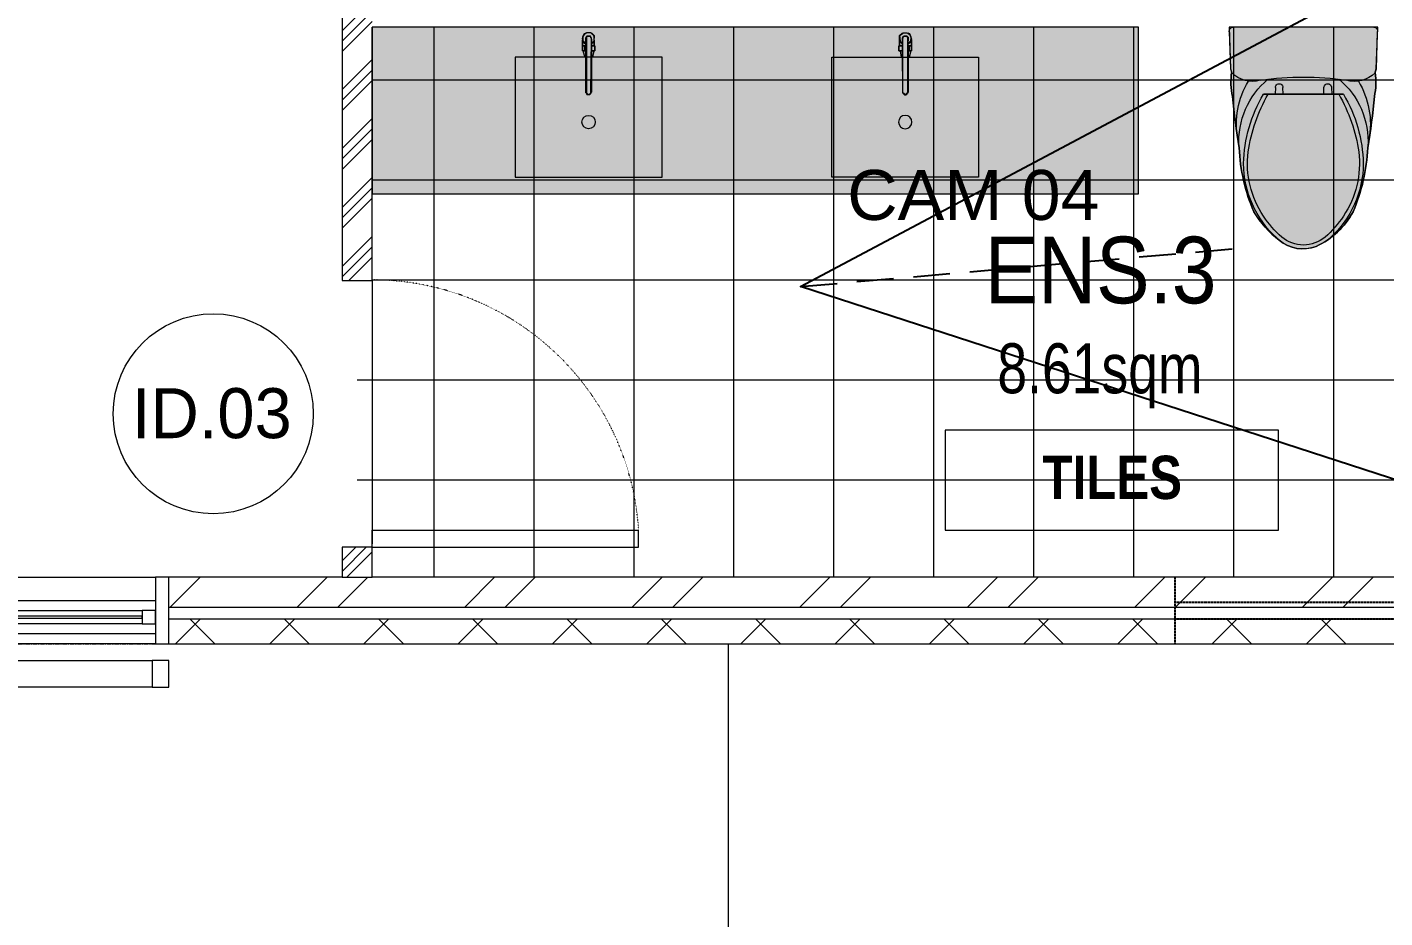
# Model space of a CAD drawing. Header units: millimetres. Extents: x -1971 to 39113, y -25802 to 13528.
# Drawn here: x 23679 to 27753, y -6114 to -3442 of the extents above; entities that cross this region are included whole.
import ezdxf

# ---------------------------------------------------------------- set-up
doc = ezdxf.new("R2010")
doc.units = ezdxf.units.MM
for name, pattern in [('Dash - Tight', [4.5, 3, -1.5]), ('Dot - Tight', [1, 0, -1]), ('Grid Line', [22.225, 12.7, -3.175, 3.175, -3.175]), ('ID_DASH', [170, 110, -60]), ('T-swing', [1.2, 0, -0.6, 0, -0.6])]:
    doc.linetypes.add(name, pattern=pattern)
for name, color, linetype, lineweight in [('A-ANNO-NOTE', 131, 'Continuous', 9), ('A-AREA-IDEN', 2, 'Continuous', 25), ('A-AREA-PATT', 32, 'Continuous', 9), ('A-DETL', 90, 'Continuous', 9), ('A-DETL-GENF', 92, 'Continuous', 9), ('A-DETL-HDLN', 90, 'Dot - Tight', 9), ('A-DETL-THIN', 151, 'Continuous', 9), ('A-DOOR', 31, 'Continuous', 9), ('A-DOOR-IDEN', 31, 'Continuous', 9), ('A-GLAZ', 151, 'Continuous', 9), ('A-GLAZ-CWMG', 51, 'Continuous', 9), ('A-WALL', 113, 'Continuous', 18), ('A-WALL-PATT', 111, 'Continuous', 18), ('C-BLDG-PADS', 91, 'Continuous', 9), ('G Furniture_dwg', 8, 'Continuous', 9), ('S-GRID', 1, 'Continuous', 9), ('图层 01', 18, 'Continuous', 9)]:
    doc.layers.add(name, color=color, linetype=linetype, lineweight=lineweight)
doc.layers.add('ID_CAMERA_VIEWS', color=7, linetype='Continuous', lineweight=25, true_color=0xb86b1b)
doc.styles.add('Avenir Heavy', font='', dxfattribs={"width": 0.9, "height": 200})
doc.styles.add('Avenir Light', font='', dxfattribs={"height": 150})
doc.styles.add('Avenir Medium', font='', dxfattribs={"width": 0.8, "height": 150})
doc.styles.add('Avenir_B_2', font='', dxfattribs={"width": 0.85, "height": 130})
doc.styles.add('ID_SANS', font='Arial.ttf')
doc.styles.get('Avenir Heavy').set_extended_font_data('Avenir Heavy')
doc.styles.get('Avenir Light').set_extended_font_data('Avenir Light')
doc.styles.get('Avenir Medium').set_extended_font_data('Avenir Medium')
doc.styles.get('Avenir_B_2').set_extended_font_data('Avenir', bold=True)

# ---------------------------------------------------------------- blocks, each defined once
blk = doc.blocks.new('M_Single-Flush - 800 x 2400mm In-1526123-Ground Floor')
at = {"layer": 'A-DOOR'}
for p, q in [((349, 45), (349, 845.1)), ((400, 845.1), (349, 845.1)), ((400, 45), (400, 845.1)), ((400, 45), (349, 45))]:
    blk.add_line(p, q, dxfattribs=at)
at = {"layer": 'A-DOOR', "linetype": 'T-swing'}
blk.add_arc((400, 45), 801.7, 93.6474, 180, dxfattribs=at)
blk = doc.blocks.new('HRZT - WINDOW -   2 Pane - Casement 1 Opening _ 1 Fixed Multipane2 - 2000x3000 2-2161591-Ground Floor')
at = {"layer": 'A-GLAZ'}
for p, q in [((-1917.2, 100), (-1957.2, 100)), ((-1957.2, 100), (-1957.2, -100)), ((-1917.2, -100), (-1917.2, 100)), ((-1917.2, 100), (1002.8, 100)), ((1042.8, 100), (1002.8, 100)), ((1002.8, 100), (1002.8, -100)), ((1042.8, -100), (1042.8, 100)), ((-1917.2, 70), (-1117.2, 70)), ((-1077.2, 70), (-1117.2, 70)), ((-1117.2, 70), (-1117.2, -30)), ((-1077.2, -30), (-1077.2, 70)), ((-527.2, 70), (1002.8, 70)), ((-1877.2, 40), (-1917.2, 40)), ((-1917.2, 40), (-1917.2, 0)), ((-1917.2, 0), (-1877.2, 0)), ((-1877.2, 0), (-1877.2, 40)), ((-1877.2, 40), (-1157.2, 40)), ((-1157.2, 23), (-1877.2, 23)), ((-1877.2, 23), (-1877.2, 17)), ((-1877.2, 17), (-1157.2, 17)), ((-1157.2, 0), (-1877.2, 0)), ((-1117.2, 40), (-1157.2, 40)), ((-1157.2, 40), (-1157.2, 0)), ((-1157.2, 17), (-1157.2, 23)), ((-1157.2, 0), (-1117.2, 0)), ((-1117.2, 0), (-1117.2, 40)), ((1002.8, 23), (-1077.2, 23)), ((-1077.2, 23), (-1077.2, 17)), ((-1077.2, 17), (1002.8, 17)), ((1002.8, 17), (1002.8, 23)), ((-1117.2, -30), (-1917.2, -30)), ((-1117.2, -30), (-1077.2, -30)), ((-527.2, -30), (1002.8, -30)), ((-1957.2, -100), (-1917.2, -100)), ((1002.8, -100), (-1917.2, -100)), ((1002.8, -100), (1042.8, -100))]:
    blk.add_line(p, q, dxfattribs=at)
blk = doc.blocks.new('Rectangular Mullion - Frame 50 x 150mm-1484276-Ground Floor')
at = {"layer": 'A-GLAZ-CWMG'}
for p, q in [((-50, 40), (0, 40)), ((-50, -40), (-50, 40)), ((0, 40), (0, -40)), ((0, -40), (-50, -40))]:
    blk.add_line(p, q, dxfattribs=at)
blk = doc.blocks.new('Rectangular Mullion - Louvre 20_80mm-1484826-Ground Floor')
at = {"layer": 'A-GLAZ-CWMG'}
for p, q in [((21154, -5341.6), (22579, -5341.6)), ((22579, -5421.6), (21154, -5421.6))]:
    blk.add_line(p, q, dxfattribs=at)
blk = doc.blocks.new('G Furniture_dwg_G Furniture_dwg_G Furniture_dwg_A$C392C6697-1786720-Ground Floor-2220980-Ground Floor-2332970-Ground Floor')
at = {"layer": '图层 01', "color": 8}
for p, q in [((-510.7, -131), (-507.3, -112.3)), ((-478.5, -131), (-483.6, -112.3))]:
    blk.add_line(p, q, dxfattribs=at)
at = {"layer": '图层 01', "color": 8, "flags": 128}
for points in [[(-715.8, 248.2), (-715.8, -112.3), (-275.1, -112.3), (-275.1, 248.2)], [(-503.9, -185.3), (-512.4, -176.8), (-510.7, -159.8), (-503.9, -153), (-503.9, -170), (-502.3, -170), (-502.3, -173.4), (-500.6, -175.1), (-490.4, -175.1), (-488.7, -171.7), (-488.7, -153), (-485.3, -154.7), (-481.9, -154.7), (-481.9, -158.1), (-480.2, -159.8), (-478.5, -159.8), (-478.5, -164.9), (-476.8, -166.6), (-478.5, -173.4), (-480.2, -178.5), (-481.9, -181.9), (-485.3, -183.6), (-487, -185.3), (-485.3, -183.6), (-481.9, -181.9), (-480.2, -178.5), (-478.5, -173.4), (-476.8, -148), (-476.8, -131), (-487, -131), (-487, -7.2), (-488.7, -7.2), (-488.7, -3.8), (-490.4, -3.8), (-490.4, -0.4), (-495.5, -0.4), (-497.2, 1.3), (-497.2, -0.4), (-500.6, -2.1), (-502.3, -7.2), (-503.9, -131), (-514.1, -131), (-514.1, -146.3), (-512.4, -146.3), (-512.4, -176.8)], [(-503.9, -146.3), (-503.9, -131), (-514.1, -131), (-514.1, -146.3)]]:
    blk.add_lwpolyline(points, close=True, dxfattribs=at)
for points in [[(-487, -7.2), (-487, -12.3), (-487, -24.2), (-487, -42.8), (-487, -64.9), (-487, -90.3), (-487, -114), (-487, -136.1), (-487, -153), (-487, -163.2), (-487, -166.6), (-487, -170), (-488.7, -171.7), (-490.4, -173.4), (-490.4, -175.1), (-493.8, -175.1), (-495.5, -175.1), (-497.2, -175.1), (-498.9, -175.1), (-500.6, -173.4), (-502.3, -171.7), (-502.3, -170), (-503.9, -166.6), (-503.9, -161.5), (-503.9, -149.7), (-503.9, -131), (-503.9, -109), (-503.9, -85.2), (-503.9, -61.5), (-503.9, -39.4), (-503.9, -22.5), (-503.9, -10.6), (-503.9, -7.2), (-502.2, -5.5), (-502.2, -3.8), (-500.6, -2.1), (-498.9, -0.4), (-497.2, 1.3), (-495.5, 1.3), (-493.8, 1.3), (-490.4, -0.4), (-490.4, -2.1), (-488.7, -3.8), (-487, -5.5), (-487, -7.2)], [(-490.4, -175.1), (-488.7, -173.4), (-487, -171.7), (-487, -161.5), (-488.7, -161.5), (-488.7, -3.8), (-490.4, -3.8), (-495.5, 1.3), (-495.5, -0.4), (-498.9, -2.1), (-502.3, -5.5), (-503.9, -170), (-502.3, -170), (-502.3, -173.4), (-500.6, -175.1)], [(-512.4, -163.2), (-512.4, -146.3), (-510.7, -146.3), (-507.3, -146.3), (-503.9, -146.3), (-505.6, -146.3), (-509, -146.3), (-512.4, -146.3), (-514.1, -146.3), (-514.1, -131)], [(-510.7, -159.8), (-512.4, -159.8), (-512.4, -161.5), (-512.4, -159.8), (-510.7, -159.8), (-505.6, -154.7), (-503.9, -151.4), (-503.9, -146.3), (-512.4, -146.3), (-512.4, -159.8)], [(-503.9, -151.4), (-507.3, -154.7), (-510.7, -158.1), (-512.4, -163.2), (-512.4, -166.6), (-512.4, -171.7), (-510.7, -176.8), (-507.3, -180.2), (-503.9, -183.6), (-500.6, -185.3), (-495.5, -185.3), (-490.4, -185.3), (-487, -183.6), (-481.9, -180.2), (-480.2, -176.8), (-478.5, -171.7), (-476.8, -166.6), (-478.5, -163.2), (-480.2, -158.1), (-481.9, -154.7), (-487, -151.4)], [(-483.6, -131), (-487, -131), (-483.6, -131), (-483.6, -146.3), (-487, -146.3), (-483.6, -146.3), (-480.2, -146.3), (-476.8, -146.3), (-476.8, -163.2), (-476.8, -146.3), (-487, -146.3), (-487, -153), (-483.6, -156.4), (-480.2, -156.4), (-480.2, -159.8), (-478.5, -159.8), (-478.5, -163.2), (-476.8, -163.2)], [(-478.5, -146.3), (-480.2, -146.3), (-481.9, -146.3), (-487, -146.3), (-487, -131)], [(-476.8, -146.3), (-483.6, -146.3), (-483.6, -131), (-476.8, -131), (-476.8, -146.3), (-476.8, -131)], [(-480.2, -156.4), (-481.9, -156.4), (-480.2, -156.4)]]:
    blk.add_lwpolyline(points, dxfattribs=at)
at = {"layer": '图层 01', "color": 8}
blk.add_circle((-495.5, 82.5), 20, dxfattribs=at)
for points in [[(-514.1, -131), (-514.1, -131), (-512.4, -131), (-512.4, -131)], [(-512.4, -131), (-512.4, -131), (-514.1, -131), (-514.1, -131)], [(-512.4, -131), (-512.4, -131), (-509, -131), (-509, -131)], [(-509, -131), (-509, -131), (-512.4, -131), (-512.4, -131)], [(-509, -131), (-509, -131), (-505.6, -131), (-505.6, -131)], [(-505.6, -131), (-505.6, -131), (-509, -131), (-509, -131)], [(-505.6, -131), (-505.6, -131), (-503.9, -131), (-503.9, -131)], [(-503.9, -131), (-503.9, -131), (-505.6, -131), (-505.6, -131)], [(-481.9, -131), (-481.9, -131), (-487, -131), (-487, -131)], [(-483.6, -131), (-483.6, -131), (-480.2, -131), (-480.2, -131)], [(-480.2, -131), (-480.2, -131), (-481.9, -131), (-481.9, -131)], [(-476.8, -131), (-476.8, -131), (-480.2, -131), (-480.2, -131)], [(-480.2, -131), (-480.2, -131), (-476.8, -131), (-476.8, -131)], [(-478.5, -161.5), (-478.5, -161.5), (-478.5, -159.8), (-478.5, -159.8)], [(-478.5, -159.8), (-478.5, -159.8), (-478.5, -161.5), (-478.5, -161.5)]]:
    blk.add_open_spline(points, degree=3, dxfattribs=at)
blk = doc.blocks.new('G Furniture_dwg_G Furniture_dwg_G Furniture_dwg_做成ACAD TuKuai0410-V20-Ground Floor-2220985-Ground Floor-2332974-Ground Floor')
at = {"layer": '图层 01', "color": 8}
for p, q in [((181.2, 84.1), (200.8, 85.1)), ((200.6, 61.3), (181.2, 61.5)), ((200.6, -61.3), (181.2, -61.5)), ((181.2, -84.1), (200.8, -85.1))]:
    blk.add_line(p, q, dxfattribs=at)
at = {"layer": '图层 01', "color": 8, "flags": 128}
for points in [[(14, 222.4), (124.8, 218.8), (136.6, 215.2)], [(201.1, -119.9), (201.1, 119.9), (201.1, -119.9), (201.1, 119.9)], [(136.6, -215.2), (124.8, -218.8), (14, -222.4)]]:
    blk.add_lwpolyline(points, dxfattribs=at)
at = {"layer": '图层 01', "color": 8}
for centre, radius, start, end in [((11.6, 211.1), 11.6, 77.816, 180), ((164.6, 11.8), 205.8, 77.8819, 98.1295), ((77.3, 153.5), 85.6, 343.1753, 46.1405), ((21.9, -1810.3), 2031.8, 80.3609, 84.7498), ((343.3, -50.2), 244.2, 86.6529, 140.0755), ((291.6, -50.7), 251.6, 80.0154, 120.9839), ((444.1, -314.7), 485.7, 98.2525, 120.0388), ((418.3, -244.6), 424.2, 91.2487, 120.7875), ((418.3, -244.6), 424.2, 91.2487, 120.7875), ((418.3, -244.6), 424.2, 91.2487, 120.7875), ((338.1, -353.5), 546.9, 66.774, 87.4835), ((409, -115.2), 283.2, 56.0812, 97.0229), ((408.1, -122.6), 302.1, 42.1307, 89.834), ((408.1, -122.6), 302.1, 42.1307, 89.834), ((408.1, -122.6), 302.1, 42.1307, 89.834), ((1027.3, 0), 877.6, 171.5645, 188.4355), ((396.8, -112.4), 304.9, 37.339, 59.0201), ((181, 72.8), 11.3, 88.9403, 271.0597), ((371.8, -170.5), 349.9, 42.3567, 56.0812), ((535.5, -5.2), 118.2, 2.542, 36.6053), ((554.6, 1.5), 110.5, 338.8962, 39.9839), ((440.5, 61.3), 238.9, 298.3069, 335.3734), ((535.5, 5.2), 118.2, 323.3947, 357.458), ((181, -72.8), 11.3, 88.9403, 271.0597), ((408.1, 122.6), 302.1, 270.166, 317.8693), ((408.1, 122.6), 302.1, 270.166, 317.8693), ((408.1, 122.6), 302.1, 270.166, 317.8693), ((371.8, 170.5), 349.9, 303.9188, 317.6433), ((343.3, 50.2), 244.2, 219.9245, 273.3471), ((444.1, 314.7), 485.7, 239.9612, 261.7475), ((418.3, 244.6), 424.2, 239.2125, 268.7513), ((418.3, 244.6), 424.2, 239.2125, 268.7513), ((418.3, 244.6), 424.2, 239.2125, 268.7513), ((409, 115.2), 283.2, 262.9771, 303.9188), ((77.3, -153.5), 85.6, 313.8595, 16.8247), ((338.1, 353.5), 546.9, 272.5165, 293.226), ((291.6, 50.7), 251.6, 239.0161, 279.9846), ((21.9, 1810.3), 2031.8, 275.2502, 279.6391), ((11.6, -211.1), 11.6, 180, 282.184), ((164.6, -11.8), 205.8, 261.8705, 282.1181)]:
    blk.add_arc(centre, radius, start, end, dxfattribs=at)
blk = doc.blocks.new('G Furniture_dwg_G Furniture_dwg_G Furniture_dwg_A$C392C6697-V21-Ground Floor-2220986-Ground Floor-2332975-Ground Floor')
at = {"layer": '图层 01', "color": 8}
for p, q in [((-510.7, -131), (-507.3, -112.3)), ((-478.5, -131), (-483.6, -112.3))]:
    blk.add_line(p, q, dxfattribs=at)
at = {"layer": '图层 01', "color": 8, "flags": 128}
for points in [[(-715.8, 248.2), (-715.8, -112.3), (-275.1, -112.3), (-275.1, 248.2)], [(-503.9, -185.3), (-512.4, -176.8), (-510.7, -159.8), (-503.9, -153), (-503.9, -170), (-502.3, -170), (-502.3, -173.4), (-500.6, -175.1), (-490.4, -175.1), (-488.7, -171.7), (-488.7, -153), (-485.3, -154.7), (-481.9, -154.7), (-481.9, -158.1), (-480.2, -159.8), (-478.5, -159.8), (-478.5, -164.9), (-476.8, -166.6), (-478.5, -173.4), (-480.2, -178.5), (-481.9, -181.9), (-485.3, -183.6), (-487, -185.3), (-485.3, -183.6), (-481.9, -181.9), (-480.2, -178.5), (-478.5, -173.4), (-476.8, -148), (-476.8, -131), (-487, -131), (-487, -7.2), (-488.7, -7.2), (-488.7, -3.8), (-490.4, -3.8), (-490.4, -0.4), (-495.5, -0.4), (-497.2, 1.3), (-497.2, -0.4), (-500.6, -2.1), (-502.3, -7.2), (-503.9, -131), (-514.1, -131), (-514.1, -146.3), (-512.4, -146.3), (-512.4, -176.8)], [(-503.9, -146.3), (-503.9, -131), (-514.1, -131), (-514.1, -146.3)]]:
    blk.add_lwpolyline(points, close=True, dxfattribs=at)
for points in [[(-487, -7.2), (-487, -12.3), (-487, -24.2), (-487, -42.8), (-487, -64.9), (-487, -90.3), (-487, -114), (-487, -136.1), (-487, -153), (-487, -163.2), (-487, -166.6), (-487, -170), (-488.7, -171.7), (-490.4, -173.4), (-490.4, -175.1), (-493.8, -175.1), (-495.5, -175.1), (-497.2, -175.1), (-498.9, -175.1), (-500.6, -173.4), (-502.3, -171.7), (-502.3, -170), (-503.9, -166.6), (-503.9, -161.5), (-503.9, -149.7), (-503.9, -131), (-503.9, -109), (-503.9, -85.2), (-503.9, -61.5), (-503.9, -39.4), (-503.9, -22.5), (-503.9, -10.6), (-503.9, -7.2), (-502.2, -5.5), (-502.2, -3.8), (-500.6, -2.1), (-498.9, -0.4), (-497.2, 1.3), (-495.5, 1.3), (-493.8, 1.3), (-490.4, -0.4), (-490.4, -2.1), (-488.7, -3.8), (-487, -5.5), (-487, -7.2)], [(-490.4, -175.1), (-488.7, -173.4), (-487, -171.7), (-487, -161.5), (-488.7, -161.5), (-488.7, -3.8), (-490.4, -3.8), (-495.5, 1.3), (-495.5, -0.4), (-498.9, -2.1), (-502.3, -5.5), (-503.9, -170), (-502.3, -170), (-502.3, -173.4), (-500.6, -175.1)], [(-512.4, -163.2), (-512.4, -146.3), (-510.7, -146.3), (-507.3, -146.3), (-503.9, -146.3), (-505.6, -146.3), (-509, -146.3), (-512.4, -146.3), (-514.1, -146.3), (-514.1, -131)], [(-510.7, -159.8), (-512.4, -159.8), (-512.4, -161.5), (-512.4, -159.8), (-510.7, -159.8), (-505.6, -154.7), (-503.9, -151.4), (-503.9, -146.3), (-512.4, -146.3), (-512.4, -159.8)], [(-503.9, -151.4), (-507.3, -154.7), (-510.7, -158.1), (-512.4, -163.2), (-512.4, -166.6), (-512.4, -171.7), (-510.7, -176.8), (-507.3, -180.2), (-503.9, -183.6), (-500.6, -185.3), (-495.5, -185.3), (-490.4, -185.3), (-487, -183.6), (-481.9, -180.2), (-480.2, -176.8), (-478.5, -171.7), (-476.8, -166.6), (-478.5, -163.2), (-480.2, -158.1), (-481.9, -154.7), (-487, -151.4)], [(-483.6, -131), (-487, -131), (-483.6, -131), (-483.6, -146.3), (-487, -146.3), (-483.6, -146.3), (-480.2, -146.3), (-476.8, -146.3), (-476.8, -163.2), (-476.8, -146.3), (-487, -146.3), (-487, -153), (-483.6, -156.4), (-480.2, -156.4), (-480.2, -159.8), (-478.5, -159.8), (-478.5, -163.2), (-476.8, -163.2)], [(-478.5, -146.3), (-480.2, -146.3), (-481.9, -146.3), (-487, -146.3), (-487, -131)], [(-476.8, -146.3), (-483.6, -146.3), (-483.6, -131), (-476.8, -131), (-476.8, -146.3), (-476.8, -131)], [(-480.2, -156.4), (-481.9, -156.4), (-480.2, -156.4)]]:
    blk.add_lwpolyline(points, dxfattribs=at)
at = {"layer": '图层 01', "color": 8}
blk.add_circle((-495.5, 82.5), 20, dxfattribs=at)
for points in [[(-514.1, -131), (-514.1, -131), (-512.4, -131), (-512.4, -131)], [(-512.4, -131), (-512.4, -131), (-514.1, -131), (-514.1, -131)], [(-512.4, -131), (-512.4, -131), (-509, -131), (-509, -131)], [(-509, -131), (-509, -131), (-512.4, -131), (-512.4, -131)], [(-509, -131), (-509, -131), (-505.6, -131), (-505.6, -131)], [(-505.6, -131), (-505.6, -131), (-509, -131), (-509, -131)], [(-505.6, -131), (-505.6, -131), (-503.9, -131), (-503.9, -131)], [(-503.9, -131), (-503.9, -131), (-505.6, -131), (-505.6, -131)], [(-481.9, -131), (-481.9, -131), (-487, -131), (-487, -131)], [(-483.6, -131), (-483.6, -131), (-480.2, -131), (-480.2, -131)], [(-480.2, -131), (-480.2, -131), (-481.9, -131), (-481.9, -131)], [(-476.8, -131), (-476.8, -131), (-480.2, -131), (-480.2, -131)], [(-480.2, -131), (-480.2, -131), (-476.8, -131), (-476.8, -131)], [(-478.5, -161.5), (-478.5, -161.5), (-478.5, -159.8), (-478.5, -159.8)], [(-478.5, -159.8), (-478.5, -159.8), (-478.5, -161.5), (-478.5, -161.5)]]:
    blk.add_open_spline(points, degree=3, dxfattribs=at)
blk = doc.blocks.new('G Furniture_dwg_G Furniture_dwg-1631897-Ground Floor-2332981-Ground Floor')
at = {"layer": 'G Furniture_dwg', "flags": 128}
blk.add_lwpolyline([(62952.9, 17155.5), (65252.9, 17155.5), (65252.9, 17655.5)], dxfattribs=at)
at = {"extrusion": (0, 0, -1), "zscale": -1}
for name, p, rotation in [('G Furniture_dwg_G Furniture_dwg_G Furniture_dwg_做成ACAD TuKuai0410-V20-Ground Floor-2220985-Ground Floor-2332974-Ground Floor', (-65747.9, 17655.5), 270), ('G Furniture_dwg_G Furniture_dwg_G Furniture_dwg_A$C392C6697-1786720-Ground Floor-2220980-Ground Floor-2332970-Ground Floor', (-65048.3, 17453.4), 180)]:
    blk.add_blockref(name, p, dxfattribs=dict(at, rotation=rotation))
at = {"rotation": 180}
blk.add_blockref('G Furniture_dwg_G Furniture_dwg_G Furniture_dwg_A$C392C6697-V21-Ground Floor-2220986-Ground Floor-2332975-Ground Floor', (63107.4, 17453.4), dxfattribs=at)
blk = doc.blocks.new('G Furniture_dwg-1631897-Ground Floor')
blk.add_blockref('G Furniture_dwg_G Furniture_dwg-1631897-Ground Floor-2332981-Ground Floor', (-38238.8, -21097.2))
blk = doc.blocks.new('Annotation - Tag Door - Annotation - Tag Door-163460-Ground Floor')
at = {"layer": 'A-DOOR-IDEN'}
blk.add_circle((0, 0), 3, dxfattribs=at)
blk = doc.blocks.new('OJID - Material Marks - OJID - Material Marks-1690541-Ground Floor')
at = {"layer": 'A-ANNO-NOTE'}
for p, q in [((10, 3), (0, 3)), ((0, 3), (0, 0)), ((10, 0), (10, 3)), ((0, 0), (10, 0))]:
    blk.add_line(p, q, dxfattribs=at)

msp = doc.modelspace()

# ---------------------------------------------------------------- hatches: boundary and pattern name
at = {"layer": 'A-AREA-PATT'}
h = msp.add_hatch(dxfattribs=at)
h.set_pattern_fill('FP_10', color=8, style=0, pattern_type=2)
h.set_pattern_definition([(0, (0, 0), (0, 300), []), (90, (0, 0), (-300, 2e-14), [])])
h.paths.add_polyline_path([(27549.04, -5091.636), (29934.04, -5091.636), (29934.04, -3441.636), (24714.04, -3441.636), (24714.04, -4201.636), (24669.04, -4201.636), (24669.04, -5001.636), (24714.04, -5001.636), (24714.04, -5091.636), (26222.854, -5091.636)])
at = {"layer": 'A-DETL-GENF'}
h = msp.add_hatch(color=7, dxfattribs=at)
h.paths.add_polyline_path([(29259.794, -5091.636), (29934.04, -5091.636), (29934.04, -3441.636), (29084.04, -3441.636), (29084.04, -5091.636)])
h.paths.add_polyline_path([(27501.069, -4106.528), (27524.561, -4105.388), (27549.04, -4098.253), (27594.04, -4070.539), (27628.963, -4037.79), (27658.08, -3995.4), (27680.359, -3933.432), (27695.028, -3869.235), (27701.875, -3803.74), (27713.432, -3726.79), (27726.496, -3613.418), (27724.553, -3577.16), (27727.848, -3566.457), (27731.928, -3441.636), (27286.152, -3441.636), (27290.231, -3566.457), (27293.527, -3577.16), (27291.584, -3613.418), (27323.051, -3869.235), (27337.721, -3933.432), (27360, -3995.4), (27394.186, -4041.77), (27436.483, -4080.881), (27456.01, -4093.991), (27477.869, -4102.671)])
h.paths.add_polyline_path([(27014.04, -3941.636), (27014.04, -3441.636), (24714.04, -3441.636), (24714.04, -3941.636), (26222.854, -3941.636)])
h.paths.add_polyline_path([(27832.925, -3351.636), (28259.553, -3350.667), (28263.165, -3348.416), (28265.013, -3346.127), (28266.469, -3337.617), (28262.848, -3226.816), (28259.553, -3216.113), (28261.496, -3179.855), (28230.028, -2924.038), (28215.359, -2859.841), (28193.08, -2797.872), (28158.893, -2751.503), (28114.594, -2711.047), (28097.069, -2699.282), (28075.21, -2690.602), (28052.01, -2686.745), (28028.518, -2687.884), (28005.8, -2693.97), (27961.629, -2720.305), (27924.116, -2755.483), (27895, -2797.872), (27872.721, -2859.841), (27858.051, -2924.038), (27851.205, -2989.533), (27839.647, -3066.483), (27826.584, -3179.855), (27828.527, -3216.113), (27825.231, -3226.816), (27821.855, -3343.447), (27825.231, -3348.651), (27828.527, -3350.491)])
h.paths.add_polyline_path([(29484.04, -2351.636), (29934.04, -2351.636), (29934.04, -826.636), (29484.04, -826.636), (29484.04, -1276.636)])
at = {"layer": 'A-WALL-PATT', "lineweight": 9}
h = msp.add_hatch(dxfattribs=at)
h.set_pattern_fill('FP_1', color=256, style=0, pattern_type=2)
h.set_pattern_definition([(45, (0, 0), (-88.38835, 88.38835), []), (45, (31.25, 0), (0, 176.7767), []), (45, (-31.25, 0), (0, 176.7767), [])])
h.paths.add_polyline_path([(24714.04, -5091.636), (24714.04, -5001.636), (24624.04, -5001.636), (24624.04, -5091.636)])
h.paths.add_polyline_path([(24714.04, -4201.636), (24714.04, -3351.636), (24624.04, -3351.636), (24624.04, -4201.636)])
h = msp.add_hatch(dxfattribs=at)
h.set_pattern_fill('FP_2', color=256, style=0, pattern_type=2)
h.set_pattern_definition([(45, (0, 0), (-251.447, 251.447), []), (45, (0, 381), (-251.447, 251.447), [])])
h.paths.add_polyline_path([(29856.484, -5181.636), (30034.04, -5181.636), (30034.04, -5091.636), (24104.04, -5091.636), (24104.04, -5181.636), (29699.191, -5181.636)])
h.paths.add_polyline_path([(21104.04, -5181.636), (21104.04, -5091.636), (17394.04, -5091.636), (17394.04, -5181.636), (21096.789, -5181.636)])
h.paths.add_polyline_path([(17284.04, -5181.636), (17294.04, -5181.059), (17294.04, -5091.636), (17284.04, -5091.636)])
h.paths.add_polyline_path([(14284.04, -5181.636), (14984.04, -5181.636), (14984.04, -5091.636), (14284.04, -5091.636)])
h.paths.add_polyline_path([(10536.917, -5181.636), (11284.04, -5181.636), (11284.04, -5091.636), (10244.04, -5091.636), (10244.04, -5181.636), (10481.819, -5181.636)])
h = msp.add_hatch(dxfattribs=at)
h.set_pattern_fill('FP_3', color=256, style=0, pattern_type=2)
h.set_pattern_definition([(45, (0, 0), (-141.4214, 141.4214), []), (135, (0, 0), (-141.4214, -141.4214), [])])
h.paths.add_polyline_path([(21096.789, -5291.636), (21104.04, -5291.636), (21104.04, -5216.636), (17284.04, -5216.636), (17284.04, -5291.636), (19585.329, -5291.636)])
h.paths.add_polyline_path([(15084.04, -5291.636), (15084.04, -5216.636), (14284.04, -5216.636), (14284.04, -5291.636)])
h.paths.add_polyline_path([(29934.04, -5291.636), (30034.04, -5291.636), (30033.358, -5216.636), (24104.04, -5216.636), (24104.04, -5291.636), (29426.645, -5291.636)])
h.paths.add_polyline_path([(10134.04, -5291.636), (11284.04, -5291.636), (11284.04, -5216.636), (10134.04, -5216.636)])

# ---------------------------------------------------------------- linework, layer by layer
at = {"layer": 'A-DETL'}
for p, q in [((27014.04, -3441.636), (24714.04, -3441.636)), ((24714.04, -3441.636), (24714.04, -3941.636)), ((27014.04, -3941.636), (27014.04, -3441.636)), ((27731.928, -3441.636), (27286.152, -3441.636)), ((27286.152, -3441.636), (27290.231, -3566.457)), ((27727.848, -3566.457), (27731.928, -3441.636)), ((27290.231, -3566.457), (27293.527, -3577.16)), ((27724.553, -3577.16), (27727.848, -3566.457)), ((24714.04, -3941.636), (27014.04, -3941.636))]:
    msp.add_line(p, q, dxfattribs=at)
for centre, radius, start, end in [((27497.224, -3606.258), 205.765, 171.870474, 192.118057), ((27520.855, -3606.258), 205.765, 347.881943, 8.129526), ((29319.319, -3463.533), 2031.8, 185.250196, 189.639064), ((25698.76, -3463.533), 2031.8, 350.360936, 354.749804), ((27862.574, -3779.727), 546.897, 182.516521, 203.225999), ((27155.506, -3779.727), 546.897, 336.774001, 357.483479), ((27621.437, -3838.438), 304.937, 210.9799, 232.660967), ((27447.712, -3882.097), 238.94, 294.626566, 331.693099), ((27507.491, -3996.21), 110.505, 230.016052, 291.103783)]:
    msp.add_arc(centre, radius, start, end, dxfattribs=at)
at = {"layer": 'A-DETL-HDLN', "linetype": 'Dash - Tight', "lineweight": 25}
for p, q in [((27124.19, -5291.636), (27124.19, -5091.636)), ((27124.19, -5166.636), (29024.19, -5166.636)), ((27124.19, -5216.636), (29024.19, -5216.636))]:
    msp.add_line(p, q, dxfattribs=at)
at = {"layer": 'A-DETL-THIN'}
msp.add_line((24714.04, -4199.945), (24714.04, -4991.636), dxfattribs=at)
at = {"layer": 'A-WALL'}
for p, q in [((24624.04, -2326.636), (24624.04, -4201.636)), ((24714.04, -4201.636), (24714.04, -3441.636)), ((24624.04, -4201.636), (24714.04, -4201.636)), ((24624.04, -5001.636), (24624.04, -5091.636)), ((24714.04, -5001.636), (24624.04, -5001.636)), ((24714.04, -5091.636), (24714.04, -5001.636)), ((24624.04, -5091.636), (24104.04, -5091.636)), ((29934.04, -5091.636), (24714.04, -5091.636)), ((24104.04, -5291.636), (30034.04, -5291.636))]:
    msp.add_line(p, q, dxfattribs=at)
at = {"layer": 'A-WALL', "lineweight": 9}
for p, q in [((24624.04, -5091.636), (24714.04, -5091.636)), ((24104.04, -5181.636), (30034.04, -5181.636)), ((24104.04, -5216.636), (30034.04, -5216.636))]:
    msp.add_line(p, q, dxfattribs=at)
at = {"layer": 'C-BLDG-PADS'}
msp.add_line((25784.04, -6741.636), (25784.04, -5291.636), dxfattribs=at)
at = {"layer": 'ID_CAMERA_VIEWS', "linetype": 'ID_DASH'}
msp.add_line((26000, -4220), (27295.053, -4106.698), dxfattribs=at)
at = {"layer": 'ID_CAMERA_VIEWS'}
msp.add_lwpolyline([(27807.007, -4807.132), (26000, -4220), (27677.6, -3328.004)], dxfattribs=at)
at = {"layer": 'S-GRID', "linetype": 'Grid Line'}
msp.add_line((-1062.147, -5291.636), (38143.478, -5291.636), dxfattribs=at)

# ---------------------------------------------------------------- block references
at = {"layer": 'A-ANNO-NOTE', "xscale": 100, "yscale": 100, "zscale": 100}
msp.add_blockref('OJID - Material Marks - OJID - Material Marks-1690541-Ground Floor', (26433.781, -4950.722), dxfattribs=at)
at = {"layer": 'A-DOOR', "rotation": 269.9999999999999}
msp.add_blockref('M_Single-Flush - 800 x 2400mm In-1526123-Ground Floor', (24669.04, -4601.636), dxfattribs=at)
at = {"layer": 'A-DOOR-IDEN', "xscale": 99.99999999999993, "yscale": 99.99999999999993, "zscale": 99.99999999999993}
msp.add_blockref('Annotation - Tag Door - Annotation - Tag Door-163460-Ground Floor', (24237.447, -4601.636), dxfattribs=at)
at = {"layer": 'A-GLAZ', "rotation": 180}
msp.add_blockref('HRZT - WINDOW -   2 Pane - Casement 1 Opening _ 1 Fixed Multipane2 - 2000x3000 2-2161591-Ground Floor', (22146.84, -5191.636), dxfattribs=at)
at = {"layer": 'A-GLAZ-CWMG'}
msp.add_blockref('Rectangular Mullion - Louvre 20_80mm-1484826-Ground Floor', (1475, 0), dxfattribs=at)
at = {"layer": 'A-GLAZ-CWMG', "extrusion": (0, 0, -1), "rotation": 180}
msp.add_blockref('Rectangular Mullion - Frame 50 x 150mm-1484276-Ground Floor', (-24104.04, -5381.636), dxfattribs=at)
at = {"layer": 'G Furniture_dwg'}
msp.add_blockref('G Furniture_dwg-1631897-Ground Floor', (0, 0), dxfattribs=at)

# ---------------------------------------------------------------- texts
at = {"layer": 'A-ANNO-NOTE', "insert": (26726.007, -4727.359), "char_height": 130, "width": 497.44709, "attachment_point": 1, "style": 'Avenir_B_2'}
msp.add_mtext('TILES', dxfattribs=at)
at = {"layer": 'A-AREA-IDEN', "lineweight": 9, "attachment_point": 1}
for s, insert, char_height, width, style in [('ENS.3', (26552.39, -4070.261), 200, 887.46806, 'Avenir Heavy'), ('8.61sqm', (26590.59, -4390.098), 150, 795.274, 'Avenir Medium')]:
    msp.add_mtext(s, dxfattribs=dict(at, insert=insert, char_height=char_height, width=width, style=style))
at = {"layer": 'A-DOOR-IDEN', "insert": (23993.57, -4524.732), "char_height": 150, "width": 585.23187, "attachment_point": 1, "style": 'Avenir Light'}
msp.add_mtext('ID.03', dxfattribs=at)
at = {"layer": 'ID_CAMERA_VIEWS', "style": 'ID_SANS'}
msp.add_text('CAM 04', height=150, dxfattribs=at).set_placement((26140, -4020))

doc.saveas('drawing.dxf')
